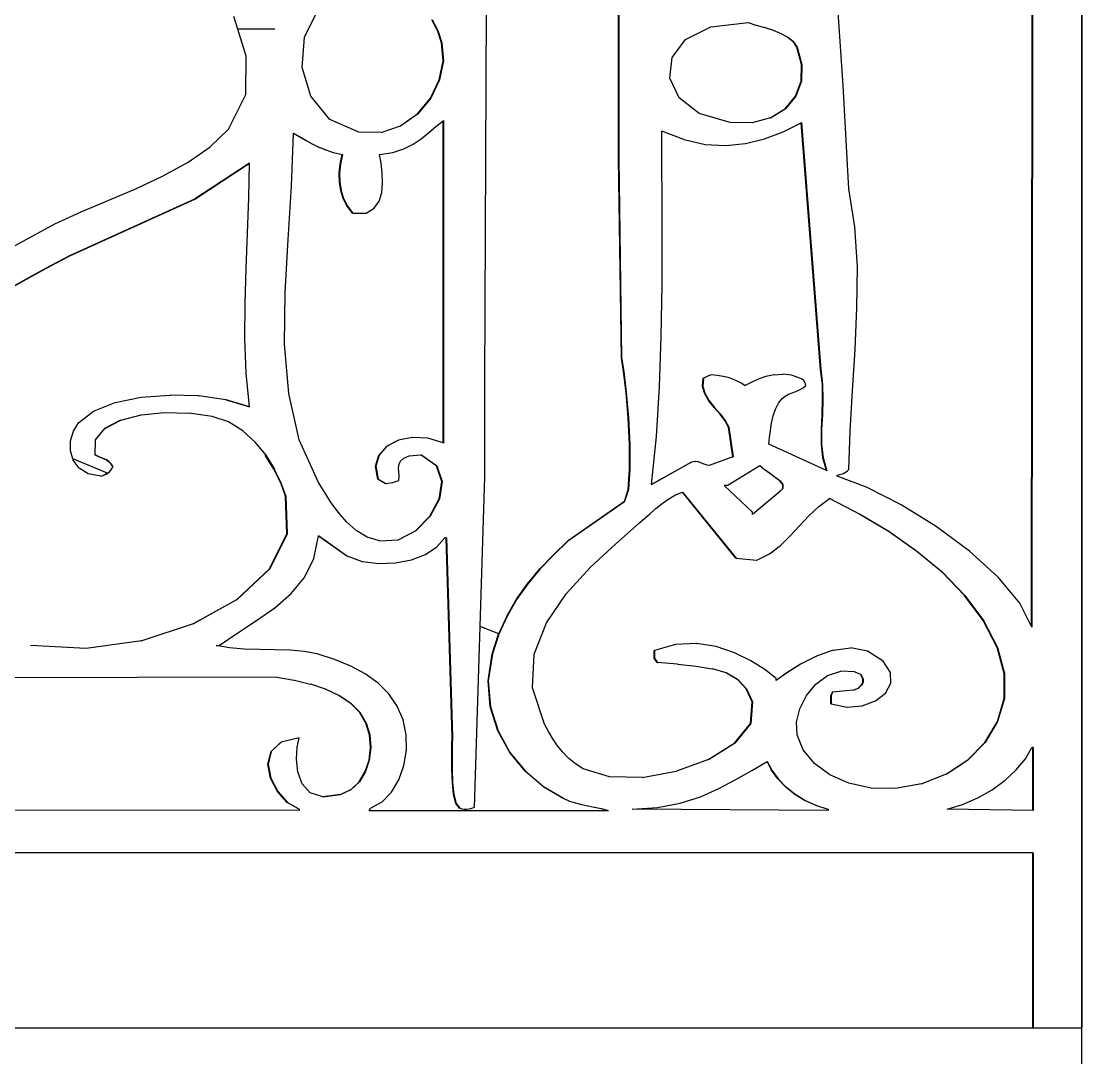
# Model space of a CAD drawing. Header units: inches. Extents: x 3672 to 10975, y -27382 to -746.
# Drawn here: x 4901.2 to 4915.79, y -26999.01 to -26984.75 of the extents above; entities that cross this region are included whole.
import ezdxf

# ---------------------------------------------------------------- set-up
doc = ezdxf.new("R2010")
doc.units = ezdxf.units.IN
doc.header["$LTSCALE"] = 17
doc.header["$MEASUREMENT"] = 0
doc.layers.add('25 BOT BAR', color=12, linetype='Continuous', lineweight=25)
doc.layers.add('ELEVATION', color=7, linetype='Continuous', lineweight=25)

# ---------------------------------------------------------------- blocks, each defined once
blk = doc.blocks.new('A$Ce488fd43')
for p, q in [((58.463, 0), (58.463, 24)), ((57.78, 13.737), (57.791, 23.407)), ((57.795, 23.407), (57.784, 13.737)), ((55.179, 12.962), (55.036, 15.056)), ((50.254, 8.878), (50.275, 14.031)), ((46.853, 13.737), (46.798, 13.911)), ((47.77, 13.624), (47.957, 13.995)), ((49.59, 13.737), (49.522, 13.863)), ((49.526, 13.863), (49.594, 13.737)), ((52.09, 13.737), (52.09, 13.943)), ((52.094, 13.943), (52.094, 13.737)), ((46.97, 13.365), (46.853, 13.737)), ((47.361, 13.737), (46.853, 13.737)), ((49.6, 13.718), (49.59, 13.737)), ((49.594, 13.737), (49.59, 13.737)), ((49.594, 13.737), (49.604, 13.718)), ((49.658, 13.548), (49.6, 13.718)), ((49.6, 13.718), (49.604, 13.718)), ((49.604, 13.718), (49.662, 13.548)), ((52.094, 13.737), (52.09, 13.737)), ((52.09, 11.952), (52.09, 13.737)), ((52.094, 13.737), (52.094, 11.952)), ((53.014, 13.592), (53.362, 13.767)), ((53.362, 13.767), (53.872, 13.826)), ((53.872, 13.826), (53.981, 13.792)), ((53.981, 13.792), (53.985, 13.792)), ((53.985, 13.792), (54.099, 13.757)), ((54.099, 13.757), (54.103, 13.757)), ((54.162, 13.737), (54.103, 13.757)), ((54.166, 13.737), (54.162, 13.737)), ((54.214, 13.72), (54.166, 13.737)), ((54.214, 13.72), (54.218, 13.72)), ((54.321, 13.677), (54.214, 13.72)), ((54.218, 13.72), (54.325, 13.677)), ((57.771, 5.519), (57.78, 13.737)), ((57.784, 13.737), (57.775, 5.511)), ((57.784, 13.737), (57.78, 13.737)), ((47.74, 13.209), (47.77, 13.624)), ((52.827, 13.344), (53.014, 13.592)), ((54.321, 13.677), (54.325, 13.677)), ((54.415, 13.626), (54.321, 13.677)), ((54.325, 13.677), (54.419, 13.626)), ((54.491, 13.565), (54.415, 13.626)), ((54.415, 13.626), (54.419, 13.626)), ((54.419, 13.626), (54.495, 13.565)), ((49.658, 13.548), (49.662, 13.548)), ((49.679, 13.298), (49.658, 13.548)), ((49.662, 13.548), (49.683, 13.298)), ((54.542, 13.489), (54.491, 13.565)), ((54.491, 13.565), (54.495, 13.565)), ((54.495, 13.565), (54.546, 13.489)), ((54.61, 13.25), (54.542, 13.489)), ((54.542, 13.489), (54.546, 13.489)), ((54.546, 13.489), (54.614, 13.25)), ((46.963, 12.836), (46.97, 13.365)), ((49.625, 13.037), (49.679, 13.298)), ((49.683, 13.298), (49.629, 13.037)), ((49.679, 13.298), (49.683, 13.298)), ((52.798, 13.063), (52.827, 13.344)), ((47.859, 12.812), (47.74, 13.209)), ((54.603, 13.021), (54.61, 13.25)), ((54.614, 13.25), (54.607, 13.021)), ((54.61, 13.25), (54.614, 13.25)), ((49.505, 12.788), (49.625, 13.037)), ((49.629, 13.037), (49.508, 12.788)), ((49.625, 13.037), (49.629, 13.037)), ((52.923, 12.792), (52.798, 13.063)), ((54.525, 12.815), (54.603, 13.021)), ((54.607, 13.021), (54.529, 12.815)), ((54.603, 13.021), (54.607, 13.021)), ((55.261, 11.542), (55.179, 12.962)), ((46.727, 12.362), (46.963, 12.836)), ((48.12, 12.494), (47.859, 12.812)), ((49.325, 12.57), (49.505, 12.788)), ((49.508, 12.788), (49.329, 12.57)), ((49.505, 12.788), (49.508, 12.788)), ((53.2, 12.574), (52.923, 12.792)), ((54.382, 12.642), (54.525, 12.815)), ((54.529, 12.815), (54.386, 12.642)), ((54.525, 12.815), (54.529, 12.815)), ((49.094, 12.405), (49.325, 12.57)), ((49.329, 12.57), (49.098, 12.405)), ((49.325, 12.57), (49.329, 12.57)), ((53.626, 12.45), (53.2, 12.574)), ((54.181, 12.516), (54.382, 12.642)), ((54.386, 12.642), (54.185, 12.516)), ((54.382, 12.642), (54.386, 12.642)), ((48.517, 12.318), (48.12, 12.494)), ((48.825, 12.314), (49.094, 12.405)), ((49.094, 12.405), (49.098, 12.405)), ((49.576, 12.397), (49.678, 12.476)), ((49.678, 12.476), (49.682, 12.479)), ((49.678, 8.045), (49.678, 12.476)), ((49.682, 12.479), (49.682, 8.044)), ((53.929, 12.448), (53.626, 12.45)), ((54.181, 12.516), (53.929, 12.448)), ((54.181, 12.516), (54.185, 12.516)), ((54.356, 12.324), (54.603, 12.448)), ((54.603, 12.448), (54.607, 12.45)), ((54.869, 9.054), (54.603, 12.448)), ((54.607, 12.45), (54.873, 9.054)), ((46.476, 12.119), (46.727, 12.362)), ((47.594, 11.577), (47.618, 12.301)), ((47.618, 12.304), (47.707, 12.254)), ((47.618, 12.301), (47.618, 12.304)), ((47.703, 12.254), (47.618, 12.301)), ((48.825, 12.314), (48.517, 12.318)), ((49.374, 12.229), (49.476, 12.312)), ((49.476, 12.312), (49.576, 12.397)), ((52.686, 12.331), (52.686, 12.333)), ((52.988, 12.216), (52.686, 12.331)), ((52.69, 10.931), (52.686, 12.331)), ((54.099, 12.226), (54.356, 12.324)), ((46.171, 11.906), (46.476, 12.119)), ((47.703, 12.254), (47.707, 12.254)), ((47.788, 12.205), (47.703, 12.254)), ((47.707, 12.254), (47.792, 12.205)), ((47.788, 12.205), (47.792, 12.205)), ((47.874, 12.158), (47.788, 12.205)), ((47.792, 12.205), (47.878, 12.158)), ((47.874, 12.158), (47.878, 12.158)), ((47.963, 12.114), (47.874, 12.158)), ((47.878, 12.158), (47.967, 12.114)), ((47.963, 12.114), (47.967, 12.114)), ((48.06, 12.074), (47.963, 12.114)), ((47.967, 12.114), (48.064, 12.074)), ((49.137, 12.088), (49.264, 12.153)), ((49.264, 12.153), (49.374, 12.229)), ((52.988, 12.216), (52.992, 12.216)), ((52.992, 12.216), (53.281, 12.151)), ((53.281, 12.151), (53.285, 12.151)), ((53.285, 12.151), (53.562, 12.135)), ((53.562, 12.135), (53.565, 12.135)), ((53.563, 12.135), (53.562, 12.135)), ((53.565, 12.135), (53.836, 12.161)), ((53.836, 12.161), (54.099, 12.226)), ((48.06, 12.074), (48.064, 12.074)), ((48.064, 12.074), (48.167, 12.039)), ((48.167, 12.039), (48.171, 12.039)), ((48.171, 12.039), (48.288, 12.011)), ((48.263, 11.88), (48.288, 12.011)), ((48.292, 12.011), (48.267, 11.88)), ((48.288, 12.011), (48.292, 12.011)), ((48.803, 12.011), (48.986, 12.039)), ((48.824, 11.891), (48.803, 12.011)), ((48.986, 12.039), (49.137, 12.088)), ((45.828, 11.717), (46.171, 11.906)), ((47.013, 11.894), (46.257, 11.396)), ((46.261, 11.396), (47.013, 11.891)), ((47.005, 11.414), (47.013, 11.891)), ((47.013, 11.891), (47.013, 11.894)), ((48.25, 11.753), (48.263, 11.88)), ((48.267, 11.88), (48.254, 11.753)), ((48.263, 11.88), (48.267, 11.88)), ((48.84, 11.759), (48.824, 11.891)), ((52.09, 11.952), (52.094, 11.952)), ((52.131, 9.215), (52.09, 11.952)), ((52.094, 11.952), (52.134, 9.215)), ((45.459, 11.545), (45.828, 11.717)), ((48.25, 11.753), (48.254, 11.753)), ((48.252, 11.632), (48.25, 11.753)), ((48.254, 11.753), (48.256, 11.632)), ((48.846, 11.622), (48.84, 11.759)), ((45.078, 11.382), (45.459, 11.545)), ((47.547, 10.844), (47.594, 11.577)), ((48.252, 11.632), (48.256, 11.632)), ((48.27, 11.516), (48.252, 11.632)), ((48.256, 11.632), (48.274, 11.516)), ((48.834, 11.49), (48.846, 11.622)), ((55.343, 11.019), (55.261, 11.542)), ((46.257, 11.396), (44.54, 10.62)), ((44.544, 10.62), (46.261, 11.396)), ((44.699, 11.222), (45.078, 11.382)), ((46.261, 11.396), (46.257, 11.396)), ((46.988, 10.93), (47.005, 11.414)), ((48.27, 11.516), (48.274, 11.516)), ((48.305, 11.406), (48.27, 11.516)), ((48.274, 11.516), (48.309, 11.406)), ((48.305, 11.406), (48.309, 11.406)), ((48.359, 11.302), (48.305, 11.406)), ((48.309, 11.406), (48.362, 11.302)), ((48.797, 11.371), (48.834, 11.49)), ((48.359, 11.302), (48.362, 11.302)), ((48.432, 11.206), (48.359, 11.302)), ((48.362, 11.302), (48.435, 11.206)), ((48.619, 11.206), (48.728, 11.273)), ((48.728, 11.273), (48.797, 11.371)), ((44.336, 11.059), (44.699, 11.222)), ((48.432, 11.206), (48.435, 11.206)), ((48.435, 11.206), (48.619, 11.206)), ((42.725, 10.183), (44.336, 11.059)), ((55.376, 10.468), (55.343, 11.019)), ((46.968, 10.445), (46.988, 10.93)), ((47.505, 10.116), (47.547, 10.844)), ((52.689, 10.221), (52.69, 10.931)), ((44.54, 10.62), (44.276, 10.483)), ((44.28, 10.483), (44.544, 10.62)), ((44.54, 10.62), (44.544, 10.62)), ((44.276, 10.483), (44.018, 10.341)), ((44.022, 10.341), (44.28, 10.483)), ((44.276, 10.483), (44.28, 10.483)), ((46.954, 9.961), (46.968, 10.445)), ((55.371, 9.902), (55.376, 10.468)), ((44.018, 10.341), (43.764, 10.196)), ((43.767, 10.196), (44.022, 10.341)), ((44.018, 10.341), (44.022, 10.341)), ((52.679, 9.515), (52.689, 10.221)), ((47.498, 9.405), (47.505, 10.116)), ((46.952, 9.481), (46.954, 9.961)), ((55.344, 9.33), (55.371, 9.902)), ((52.655, 8.817), (52.679, 9.515)), ((46.969, 9.007), (46.952, 9.481)), ((47.554, 8.725), (47.498, 9.405)), ((52.131, 9.215), (52.134, 9.215)), ((52.161, 9.028), (52.131, 9.215)), ((52.134, 9.215), (52.165, 9.028)), ((55.308, 8.761), (55.344, 9.33)), ((54.869, 9.054), (54.873, 9.054)), ((54.896, 8.851), (54.869, 9.054)), ((54.873, 9.054), (54.899, 8.851)), ((47.013, 8.543), (46.969, 9.007)), ((52.161, 9.028), (52.165, 9.028)), ((52.194, 8.739), (52.161, 9.028)), ((52.165, 9.028), (52.198, 8.739)), ((53.247, 8.823), (53.255, 8.937)), ((53.258, 8.937), (53.251, 8.823)), ((53.255, 8.937), (53.357, 8.98)), ((53.255, 8.937), (53.258, 8.937)), ((53.361, 8.98), (53.258, 8.937)), ((53.357, 8.98), (53.361, 8.98)), ((53.449, 8.973), (53.361, 8.98)), ((53.529, 8.961), (53.449, 8.973)), ((53.6, 8.944), (53.529, 8.961)), ((53.665, 8.922), (53.6, 8.944)), ((53.724, 8.897), (53.665, 8.922)), ((53.911, 8.878), (54.008, 8.921)), ((54.012, 8.921), (53.915, 8.878)), ((54.008, 8.921), (54.012, 8.921)), ((54.115, 8.958), (54.012, 8.921)), ((54.115, 8.958), (54.119, 8.958)), ((54.23, 8.983), (54.119, 8.958)), ((54.23, 8.983), (54.233, 8.983)), ((54.233, 8.983), (54.348, 8.992)), ((54.348, 8.992), (54.352, 8.992)), ((54.348, 8.992), (54.349, 8.992)), ((54.352, 8.992), (54.349, 8.992)), ((54.471, 8.978), (54.352, 8.992)), ((54.587, 8.937), (54.471, 8.978)), ((54.609, 8.925), (54.587, 8.937)), ((54.626, 8.914), (54.609, 8.925)), ((54.639, 8.903), (54.626, 8.914)), ((54.648, 8.891), (54.639, 8.903)), ((50.254, 7.575), (50.254, 8.878)), ((52.612, 8.134), (52.655, 8.817)), ((53.247, 8.823), (53.251, 8.823)), ((53.278, 8.72), (53.247, 8.823)), ((53.251, 8.823), (53.282, 8.72)), ((53.779, 8.867), (53.724, 8.897)), ((53.829, 8.835), (53.779, 8.867)), ((53.829, 8.835), (53.911, 8.878)), ((53.831, 8.834), (53.829, 8.835)), ((53.915, 8.878), (53.831, 8.834)), ((53.911, 8.878), (53.915, 8.878)), ((54.479, 8.734), (54.531, 8.754)), ((54.531, 8.754), (54.582, 8.775)), ((54.582, 8.775), (54.629, 8.801)), ((54.629, 8.801), (54.669, 8.834)), ((54.655, 8.877), (54.648, 8.891)), ((54.662, 8.858), (54.655, 8.877)), ((54.669, 8.834), (54.662, 8.858)), ((54.896, 8.851), (54.899, 8.851)), ((54.899, 8.644), (54.896, 8.851)), ((54.899, 8.851), (54.903, 8.644)), ((55.276, 8.207), (55.308, 8.761)), ((45.167, 8.601), (45.526, 8.674)), ((45.526, 8.674), (45.918, 8.704)), ((45.918, 8.704), (45.922, 8.704)), ((46.315, 8.692), (45.922, 8.704)), ((46.315, 8.692), (46.319, 8.692)), ((46.689, 8.637), (46.319, 8.692)), ((46.689, 8.637), (46.693, 8.637)), ((47.013, 8.543), (46.693, 8.637)), ((46.693, 8.637), (47.013, 8.541)), ((47.7, 8.086), (47.554, 8.725)), ((52.194, 8.739), (52.198, 8.739)), ((52.222, 8.391), (52.194, 8.739)), ((52.198, 8.739), (52.226, 8.391)), ((53.278, 8.72), (53.282, 8.72)), ((53.335, 8.624), (53.278, 8.72)), ((53.282, 8.72), (53.339, 8.624)), ((53.335, 8.624), (53.339, 8.624)), ((53.407, 8.533), (53.335, 8.624)), ((53.339, 8.624), (53.411, 8.533)), ((54.29, 8.591), (54.342, 8.658)), ((54.342, 8.658), (54.381, 8.69)), ((54.381, 8.69), (54.428, 8.714)), ((54.428, 8.714), (54.479, 8.734)), ((54.891, 8.435), (54.899, 8.644)), ((54.903, 8.644), (54.895, 8.435)), ((54.899, 8.644), (54.903, 8.644)), ((44.663, 8.322), (44.87, 8.483)), ((44.87, 8.483), (45.167, 8.601)), ((45.528, 8.431), (45.847, 8.463)), ((45.847, 8.463), (46.182, 8.455)), ((47.013, 8.541), (47.013, 8.543)), ((53.407, 8.533), (53.411, 8.533)), ((53.483, 8.444), (53.407, 8.533)), ((53.411, 8.533), (53.487, 8.444)), ((54.22, 8.417), (54.251, 8.509)), ((54.251, 8.509), (54.29, 8.591)), ((44.592, 8.206), (44.663, 8.322)), ((45.239, 8.359), (45.02, 8.244)), ((45.024, 8.244), (45.243, 8.359)), ((45.239, 8.359), (45.243, 8.359)), ((45.243, 8.359), (45.524, 8.431)), ((45.524, 8.431), (45.528, 8.431)), ((46.502, 8.41), (46.182, 8.455)), ((46.725, 8.334), (46.502, 8.41)), ((46.923, 8.212), (46.725, 8.334)), ((52.222, 8.391), (52.226, 8.391)), ((52.241, 8.026), (52.222, 8.391)), ((52.226, 8.391), (52.245, 8.026)), ((53.483, 8.444), (53.487, 8.444)), ((53.552, 8.355), (53.483, 8.444)), ((53.487, 8.444), (53.556, 8.355)), ((53.552, 8.355), (53.556, 8.355)), ((53.602, 8.263), (53.552, 8.355)), ((53.556, 8.355), (53.606, 8.263)), ((54.18, 8.218), (54.197, 8.318)), ((54.197, 8.318), (54.22, 8.417)), ((54.881, 8.228), (54.891, 8.435)), ((54.895, 8.435), (54.885, 8.228)), ((54.891, 8.435), (54.895, 8.435)), ((44.554, 8.073), (44.592, 8.206)), ((45.02, 8.244), (44.894, 8.086)), ((44.898, 8.086), (45.024, 8.244)), ((45.02, 8.244), (45.024, 8.244)), ((47.095, 8.057), (46.923, 8.212)), ((53.602, 8.263), (53.606, 8.263)), ((53.663, 7.853), (53.602, 8.263)), ((53.606, 8.263), (53.667, 7.853)), ((54.168, 8.12), (54.18, 8.218)), ((54.881, 8.228), (54.885, 8.228)), ((54.881, 8.028), (54.881, 8.228)), ((54.885, 8.228), (54.885, 8.028)), ((55.261, 7.678), (55.276, 8.207)), ((44.552, 7.937), (44.554, 8.073)), ((44.894, 8.086), (44.887, 7.883)), ((44.891, 7.883), (44.898, 8.086)), ((44.894, 8.086), (44.898, 8.086)), ((47.242, 7.878), (47.095, 8.057)), ((47.965, 7.502), (47.7, 8.086)), ((48.902, 7.999), (49.06, 8.082)), ((49.064, 8.082), (48.906, 7.999)), ((49.06, 8.082), (49.064, 8.082)), ((49.251, 8.121), (49.064, 8.082)), ((49.251, 8.121), (49.255, 8.121)), ((49.466, 8.11), (49.255, 8.121)), ((49.678, 8.045), (49.466, 8.11)), ((49.682, 8.044), (49.678, 8.045)), ((52.241, 8.026), (52.245, 8.026)), ((52.243, 7.684), (52.241, 8.026)), ((52.245, 8.026), (52.247, 7.684)), ((52.543, 7.475), (52.612, 8.134)), ((54.158, 8.029), (54.168, 8.12)), ((54.95, 7.665), (54.158, 8.029)), ((54.881, 8.028), (54.885, 8.028)), ((54.9, 7.839), (54.881, 8.028)), ((54.885, 8.028), (54.904, 7.839)), ((44.585, 7.825), (44.552, 7.937)), ((44.887, 7.883), (44.891, 7.883)), ((44.887, 7.883), (44.936, 7.859)), ((44.939, 7.859), (44.891, 7.883)), ((47.23, 7.878), (47.234, 7.878)), ((47.35, 7.687), (47.23, 7.878)), ((47.234, 7.878), (47.354, 7.687)), ((47.362, 7.687), (47.242, 7.878)), ((48.747, 7.725), (48.793, 7.878)), ((48.797, 7.878), (48.751, 7.725)), ((48.793, 7.878), (48.902, 7.999)), ((48.793, 7.878), (48.797, 7.878)), ((48.906, 7.999), (48.797, 7.878)), ((48.902, 7.999), (48.906, 7.999)), ((49.212, 7.868), (49.372, 7.882)), ((49.372, 7.882), (49.376, 7.883)), ((49.586, 7.731), (49.372, 7.882)), ((49.376, 7.883), (49.59, 7.731)), ((44.59, 7.808), (44.585, 7.825)), ((45.061, 7.63), (44.585, 7.825)), ((44.67, 7.699), (44.59, 7.808)), ((44.936, 7.859), (44.939, 7.859)), ((44.936, 7.859), (44.977, 7.841)), ((44.981, 7.841), (44.939, 7.859)), ((44.977, 7.841), (44.981, 7.841)), ((44.977, 7.841), (45.014, 7.827)), ((45.017, 7.827), (44.981, 7.841)), ((45.014, 7.827), (45.017, 7.827)), ((45.014, 7.827), (45.046, 7.811)), ((45.05, 7.811), (45.017, 7.827)), ((45.046, 7.811), (45.05, 7.811)), ((45.046, 7.811), (45.076, 7.791)), ((45.08, 7.791), (45.05, 7.811)), ((45.076, 7.791), (45.08, 7.791)), ((45.076, 7.791), (45.104, 7.762)), ((45.108, 7.762), (45.08, 7.791)), ((45.104, 7.762), (45.108, 7.762)), ((45.104, 7.762), (45.133, 7.722)), ((45.137, 7.722), (45.108, 7.762)), ((49.066, 7.705), (49.072, 7.754)), ((49.072, 7.754), (49.093, 7.797)), ((49.093, 7.797), (49.138, 7.835)), ((49.138, 7.835), (49.212, 7.868)), ((53.095, 7.78), (52.543, 7.473)), ((52.543, 7.475), (53.091, 7.78)), ((53.091, 7.78), (53.095, 7.78)), ((53.141, 7.788), (53.095, 7.78)), ((53.141, 7.788), (53.145, 7.788)), ((53.187, 7.784), (53.145, 7.788)), ((53.224, 7.774), (53.187, 7.784)), ((53.255, 7.76), (53.224, 7.774)), ((53.284, 7.747), (53.255, 7.76)), ((53.312, 7.738), (53.284, 7.747)), ((53.34, 7.736), (53.312, 7.738)), ((53.663, 7.853), (53.34, 7.736)), ((53.585, 7.458), (54.033, 7.735)), ((53.663, 7.853), (53.667, 7.853)), ((54.033, 7.735), (54.035, 7.736)), ((54.091, 7.683), (54.033, 7.735)), ((54.035, 7.736), (54.095, 7.683)), ((54.9, 7.839), (54.904, 7.839)), ((54.95, 7.665), (54.9, 7.839)), ((54.904, 7.839), (54.955, 7.663)), ((44.796, 7.622), (44.67, 7.699)), ((44.969, 7.59), (44.796, 7.622)), ((44.969, 7.59), (44.973, 7.59)), ((44.971, 7.59), (44.973, 7.59)), ((44.973, 7.59), (45.009, 7.604)), ((45.04, 7.618), (45.009, 7.604)), ((45.009, 7.604), (45.013, 7.604)), ((45.013, 7.604), (45.044, 7.618)), ((45.061, 7.63), (45.04, 7.618)), ((45.04, 7.618), (45.044, 7.618)), ((45.044, 7.618), (45.068, 7.632)), ((45.064, 7.632), (45.061, 7.63)), ((45.083, 7.648), (45.064, 7.632)), ((45.064, 7.632), (45.068, 7.632)), ((45.068, 7.632), (45.087, 7.648)), ((45.099, 7.667), (45.083, 7.648)), ((45.083, 7.648), (45.087, 7.648)), ((45.087, 7.648), (45.103, 7.667)), ((45.115, 7.691), (45.099, 7.667)), ((45.099, 7.667), (45.103, 7.667)), ((45.103, 7.667), (45.119, 7.691)), ((45.133, 7.722), (45.115, 7.691)), ((45.115, 7.691), (45.119, 7.691)), ((45.119, 7.691), (45.137, 7.722)), ((45.133, 7.722), (45.137, 7.722)), ((47.35, 7.687), (47.354, 7.687)), ((47.444, 7.495), (47.35, 7.687)), ((47.354, 7.687), (47.448, 7.495)), ((48.747, 7.725), (48.751, 7.725)), ((48.779, 7.546), (48.747, 7.725)), ((48.751, 7.725), (48.783, 7.546)), ((49.068, 7.652), (49.066, 7.705)), ((49.072, 7.594), (49.068, 7.652)), ((49.069, 7.531), (49.072, 7.594)), ((49.586, 7.731), (49.59, 7.731)), ((49.662, 7.517), (49.586, 7.731)), ((49.59, 7.731), (49.666, 7.517)), ((52.222, 7.407), (52.243, 7.684)), ((52.247, 7.684), (52.226, 7.407)), ((52.243, 7.684), (52.247, 7.684)), ((54.091, 7.683), (54.095, 7.683)), ((54.166, 7.63), (54.091, 7.683)), ((54.095, 7.683), (54.17, 7.63)), ((54.166, 7.63), (54.17, 7.63)), ((54.243, 7.577), (54.166, 7.63)), ((54.17, 7.63), (54.247, 7.577)), ((54.955, 7.663), (54.95, 7.665)), ((55.098, 7.604), (55.136, 7.612)), ((55.098, 7.59), (55.098, 7.604)), ((55.513, 7.432), (55.098, 7.59)), ((55.136, 7.612), (55.165, 7.619)), ((55.165, 7.619), (55.187, 7.627)), ((55.187, 7.627), (55.205, 7.637)), ((55.205, 7.637), (55.221, 7.648)), ((55.221, 7.648), (55.239, 7.661)), ((55.239, 7.661), (55.261, 7.678)), ((47.444, 7.495), (47.448, 7.495)), ((47.512, 7.312), (47.444, 7.495)), ((47.448, 7.495), (47.516, 7.312)), ((48.042, 7.376), (47.965, 7.502)), ((48.779, 7.546), (48.783, 7.546)), ((48.881, 7.487), (48.779, 7.546)), ((48.783, 7.546), (48.885, 7.487)), ((48.881, 7.487), (48.885, 7.487)), ((48.885, 7.487), (48.987, 7.502)), ((48.987, 7.502), (49.069, 7.531)), ((49.624, 7.275), (49.662, 7.517)), ((49.666, 7.517), (49.628, 7.275)), ((49.662, 7.517), (49.666, 7.517)), ((50.111, 3.037), (50.254, 7.575)), ((52.543, 7.473), (52.543, 7.475)), ((53.933, 7.092), (53.545, 7.458)), ((53.585, 7.458), (53.545, 7.458)), ((54.243, 7.577), (54.247, 7.577)), ((54.309, 7.524), (54.243, 7.577)), ((54.247, 7.577), (54.313, 7.524)), ((54.309, 7.524), (54.313, 7.524)), ((54.349, 7.472), (54.309, 7.524)), ((54.313, 7.524), (54.353, 7.472)), ((54.349, 7.472), (54.353, 7.472)), ((54.349, 7.42), (54.349, 7.472)), ((54.353, 7.472), (54.353, 7.42)), ((47.512, 7.312), (47.516, 7.312)), ((47.53, 6.795), (47.512, 7.312)), ((47.516, 7.312), (47.533, 6.795)), ((48.13, 7.237), (48.042, 7.376)), ((52.171, 7.238), (52.222, 7.407)), ((52.226, 7.407), (52.175, 7.238)), ((52.222, 7.407), (52.226, 7.407)), ((52.781, 7.276), (52.875, 7.33)), ((52.875, 7.33), (52.969, 7.369)), ((52.969, 7.369), (52.972, 7.37)), ((53.704, 6.463), (52.969, 7.369)), ((52.972, 7.37), (53.708, 6.463)), ((54.301, 7.37), (53.933, 7.063)), ((53.933, 7.066), (54.297, 7.37)), ((54.297, 7.37), (54.349, 7.42)), ((54.297, 7.37), (54.301, 7.37)), ((54.353, 7.42), (54.301, 7.37)), ((54.349, 7.42), (54.353, 7.42)), ((55.98, 7.194), (55.513, 7.432)), ((48.233, 7.095), (48.13, 7.237)), ((49.495, 7.037), (49.624, 7.275)), ((49.628, 7.275), (49.499, 7.037)), ((49.624, 7.275), (49.628, 7.275)), ((51.395, 6.697), (52.171, 7.238)), ((52.175, 7.238), (51.399, 6.697)), ((52.171, 7.238), (52.175, 7.238)), ((52.606, 7.146), (52.691, 7.214)), ((52.691, 7.214), (52.781, 7.276)), ((54.709, 7.045), (54.845, 7.173)), ((54.845, 7.173), (54.994, 7.281)), ((54.994, 7.281), (54.996, 7.282)), ((55.406, 7.067), (54.994, 7.281)), ((54.996, 7.282), (55.41, 7.067)), ((56.461, 6.895), (55.98, 7.194)), ((48.35, 6.96), (48.233, 7.095)), ((49.298, 6.839), (49.495, 7.037)), ((49.499, 7.037), (49.302, 6.839)), ((49.495, 7.037), (49.499, 7.037)), ((52.38, 6.946), (52.525, 7.077)), ((52.525, 7.077), (52.606, 7.146)), ((53.933, 7.066), (53.933, 7.092)), ((53.933, 7.063), (53.933, 7.066)), ((54.582, 6.906), (54.709, 7.045)), ((55.809, 6.826), (55.406, 7.067)), ((55.406, 7.067), (55.41, 7.067)), ((55.41, 7.067), (55.813, 6.826)), ((48.483, 6.842), (48.35, 6.96)), ((52.052, 6.658), (52.38, 6.946)), ((54.454, 6.767), (54.582, 6.906)), ((56.919, 6.557), (56.461, 6.895)), ((47.289, 6.315), (47.53, 6.795)), ((47.533, 6.795), (47.293, 6.315)), ((47.53, 6.795), (47.533, 6.795)), ((47.902, 6.457), (47.965, 6.768)), ((47.965, 6.77), (48.354, 6.492)), ((47.965, 6.768), (47.965, 6.77)), ((48.35, 6.492), (47.965, 6.768)), ((48.634, 6.751), (48.483, 6.842)), ((48.803, 6.697), (48.634, 6.751)), ((48.803, 6.697), (49.059, 6.714)), ((49.059, 6.714), (49.298, 6.839)), ((49.059, 6.714), (49.063, 6.714)), ((49.302, 6.839), (49.063, 6.714)), ((49.298, 6.839), (49.302, 6.839)), ((49.593, 6.615), (49.703, 6.741)), ((49.719, 6.741), (49.703, 6.741)), ((49.719, 6.741), (49.723, 6.741)), ((49.801, 4.003), (49.719, 6.741)), ((49.723, 6.741), (49.805, 4.003)), ((54.319, 6.636), (54.454, 6.767)), ((55.809, 6.826), (55.813, 6.826)), ((56.191, 6.559), (55.809, 6.826)), ((55.813, 6.826), (56.195, 6.559)), ((49.436, 6.513), (49.593, 6.615)), ((51.195, 6.508), (51.395, 6.697)), ((51.399, 6.697), (51.199, 6.508)), ((51.395, 6.697), (51.399, 6.697)), ((51.701, 6.333), (52.052, 6.658)), ((54.168, 6.522), (54.319, 6.636)), ((47.771, 6.195), (47.902, 6.457)), ((48.35, 6.492), (48.354, 6.492)), ((48.354, 6.492), (48.565, 6.417)), ((49.025, 6.395), (49.242, 6.438)), ((49.242, 6.438), (49.436, 6.513)), ((51.01, 6.314), (51.195, 6.508)), ((51.199, 6.508), (51.013, 6.314)), ((51.195, 6.508), (51.199, 6.508)), ((53.704, 6.463), (53.708, 6.463)), ((53.708, 6.463), (53.99, 6.433)), ((53.99, 6.433), (53.994, 6.433)), ((53.994, 6.433), (54.168, 6.522)), ((56.542, 6.267), (56.191, 6.559)), ((56.191, 6.559), (56.195, 6.559)), ((56.195, 6.559), (56.546, 6.267)), ((57.315, 6.199), (56.919, 6.557)), ((46.842, 5.894), (47.289, 6.315)), ((47.293, 6.315), (46.846, 5.894)), ((47.289, 6.315), (47.293, 6.315)), ((48.565, 6.417), (48.569, 6.417)), ((48.569, 6.417), (48.792, 6.386)), ((48.792, 6.386), (48.796, 6.386)), ((48.796, 6.386), (49.025, 6.395)), ((50.839, 6.11), (51.01, 6.314)), ((51.013, 6.314), (50.843, 6.11)), ((51.01, 6.314), (51.013, 6.314)), ((51.37, 5.971), (51.701, 6.333)), ((47.586, 5.973), (47.771, 6.195)), ((56.542, 6.267), (56.546, 6.267)), ((56.851, 5.949), (56.542, 6.267)), ((56.546, 6.267), (56.855, 5.949)), ((57.613, 5.844), (57.315, 6.199)), ((50.686, 5.895), (50.839, 6.11)), ((50.843, 6.11), (50.69, 5.895)), ((50.839, 6.11), (50.843, 6.11)), ((46.238, 5.556), (46.842, 5.894)), ((46.846, 5.894), (46.242, 5.556)), ((46.842, 5.894), (46.846, 5.894)), ((47.362, 5.78), (47.586, 5.973)), ((50.553, 5.664), (50.686, 5.895)), ((50.69, 5.895), (50.557, 5.664)), ((50.686, 5.895), (50.69, 5.895)), ((51.099, 5.573), (51.37, 5.971)), ((56.851, 5.949), (56.855, 5.949)), ((57.107, 5.604), (56.851, 5.949)), ((56.855, 5.949), (57.111, 5.604)), ((57.771, 5.519), (57.613, 5.844)), ((47.113, 5.604), (47.362, 5.78)), ((46.238, 5.556), (45.533, 5.322)), ((46.238, 5.556), (46.242, 5.556)), ((46.853, 5.436), (47.113, 5.604)), ((50.553, 5.664), (50.441, 5.415)), ((50.557, 5.664), (50.445, 5.415)), ((50.553, 5.664), (50.557, 5.664)), ((50.931, 5.141), (51.099, 5.573)), ((57.107, 5.604), (57.111, 5.604)), ((57.301, 5.233), (57.107, 5.604)), ((57.111, 5.604), (57.305, 5.233)), ((46.596, 5.262), (46.853, 5.436)), ((50.443, 5.42), (50.19, 5.523)), ((50.353, 5.145), (50.441, 5.415)), ((50.445, 5.415), (50.356, 5.145)), ((50.441, 5.415), (50.445, 5.415)), ((57.775, 5.511), (57.771, 5.519)), ((44.769, 5.217), (44.001, 5.262)), ((45.529, 5.322), (44.769, 5.217)), ((45.529, 5.322), (45.533, 5.322)), ((46.739, 5.227), (46.555, 5.262)), ((46.555, 5.262), (46.596, 5.262)), ((52.873, 5.273), (52.584, 5.189)), ((52.873, 5.273), (52.877, 5.273)), ((53.159, 5.287), (52.877, 5.273)), ((53.159, 5.287), (53.163, 5.287)), ((53.434, 5.245), (53.163, 5.287)), ((46.94, 5.21), (46.739, 5.227)), ((47.152, 5.204), (46.94, 5.21)), ((47.365, 5.202), (47.152, 5.204)), ((47.574, 5.196), (47.365, 5.202)), ((47.769, 5.179), (47.574, 5.196)), ((47.945, 5.145), (47.769, 5.179)), ((48.185, 5.068), (47.945, 5.145)), ((50.297, 4.772), (50.353, 5.145)), ((50.356, 5.145), (50.3, 4.772)), ((50.353, 5.145), (50.356, 5.145)), ((50.908, 4.676), (50.931, 5.141)), ((52.58, 5.189), (52.584, 5.189)), ((52.58, 5.087), (52.58, 5.189)), ((52.584, 5.189), (52.584, 5.087)), ((53.685, 5.161), (53.434, 5.245)), ((53.911, 5.051), (53.685, 5.161)), ((54.591, 5.002), (54.808, 5.113)), ((54.812, 5.113), (54.595, 5.002)), ((54.808, 5.113), (54.812, 5.113)), ((55.042, 5.196), (54.812, 5.113)), ((55.042, 5.196), (55.046, 5.196)), ((55.046, 5.196), (55.281, 5.226)), ((55.281, 5.226), (55.285, 5.226)), ((55.281, 5.226), (55.283, 5.226)), ((55.518, 5.182), (55.285, 5.226)), ((55.731, 5.043), (55.518, 5.182)), ((57.397, 4.875), (57.301, 5.233)), ((57.301, 5.233), (57.305, 5.233)), ((57.305, 5.233), (57.401, 4.875)), ((48.407, 4.976), (48.185, 5.068)), ((48.607, 4.868), (48.407, 4.976)), ((52.58, 5.087), (52.584, 5.087)), ((52.621, 5.028), (52.58, 5.087)), ((52.584, 5.087), (52.625, 5.028)), ((52.621, 5.028), (52.625, 5.028)), ((52.903, 5.003), (52.625, 5.028)), ((52.903, 5.003), (52.907, 5.003)), ((52.907, 5.003), (53.157, 4.976)), ((53.157, 4.976), (53.16, 4.976)), ((53.16, 4.976), (53.38, 4.939)), ((54.104, 4.928), (53.911, 5.051)), ((54.403, 4.883), (54.591, 5.002)), ((54.595, 5.002), (54.407, 4.883)), ((54.591, 5.002), (54.595, 5.002)), ((55.832, 4.889), (55.731, 5.043)), ((47.393, 4.823), (38.606, 4.808)), ((47.393, 4.823), (47.628, 4.784)), ((48.783, 4.741), (48.607, 4.868)), ((53.38, 4.939), (53.384, 4.939)), ((53.571, 4.882), (53.384, 4.939)), ((53.571, 4.882), (53.575, 4.882)), ((53.727, 4.793), (53.571, 4.882)), ((53.575, 4.882), (53.731, 4.793)), ((54.26, 4.808), (54.104, 4.928)), ((54.407, 4.883), (54.26, 4.779)), ((54.26, 4.782), (54.403, 4.883)), ((54.403, 4.883), (54.407, 4.883)), ((54.807, 4.729), (54.967, 4.848)), ((54.967, 4.848), (55.148, 4.909)), ((55.339, 4.896), (55.148, 4.909)), ((55.339, 4.896), (55.343, 4.896)), ((55.343, 4.896), (55.421, 4.867)), ((55.421, 4.867), (55.425, 4.867)), ((55.43, 4.846), (55.421, 4.867)), ((55.425, 4.867), (55.434, 4.846)), ((55.43, 4.846), (55.434, 4.846)), ((55.439, 4.827), (55.43, 4.846)), ((55.434, 4.846), (55.443, 4.827)), ((55.439, 4.827), (55.443, 4.827)), ((55.447, 4.81), (55.439, 4.827)), ((55.443, 4.827), (55.451, 4.81)), ((55.837, 4.74), (55.832, 4.889)), ((57.394, 4.532), (57.397, 4.875)), ((57.397, 4.875), (57.401, 4.875)), ((57.401, 4.875), (57.398, 4.532)), ((47.628, 4.784), (47.632, 4.784)), ((47.632, 4.784), (47.853, 4.73)), ((47.853, 4.73), (47.857, 4.73)), ((48.061, 4.66), (47.857, 4.73)), ((48.932, 4.594), (48.783, 4.741)), ((50.297, 4.772), (50.3, 4.772)), ((50.326, 4.417), (50.297, 4.772)), ((50.3, 4.772), (50.33, 4.417)), ((51.072, 4.179), (50.908, 4.676)), ((53.727, 4.793), (53.731, 4.793)), ((53.847, 4.665), (53.727, 4.793)), ((53.731, 4.793), (53.851, 4.665)), ((54.26, 4.782), (54.26, 4.808)), ((54.26, 4.779), (54.26, 4.782)), ((54.677, 4.571), (54.807, 4.729)), ((55.369, 4.666), (55.387, 4.675)), ((55.391, 4.675), (55.373, 4.666)), ((55.387, 4.675), (55.402, 4.686)), ((55.387, 4.675), (55.391, 4.675)), ((55.406, 4.686), (55.391, 4.675)), ((55.402, 4.686), (55.415, 4.699)), ((55.402, 4.686), (55.406, 4.686)), ((55.419, 4.699), (55.406, 4.686)), ((55.415, 4.699), (55.428, 4.715)), ((55.415, 4.699), (55.419, 4.699)), ((55.432, 4.715), (55.419, 4.699)), ((55.428, 4.715), (55.441, 4.735)), ((55.428, 4.715), (55.432, 4.715)), ((55.445, 4.735), (55.432, 4.715)), ((55.441, 4.735), (55.45, 4.756)), ((55.441, 4.735), (55.445, 4.735)), ((55.454, 4.756), (55.445, 4.735)), ((55.447, 4.81), (55.451, 4.81)), ((55.452, 4.793), (55.447, 4.81)), ((55.45, 4.756), (55.453, 4.775)), ((55.45, 4.756), (55.454, 4.756)), ((55.451, 4.81), (55.455, 4.793)), ((55.452, 4.793), (55.455, 4.793)), ((55.453, 4.775), (55.452, 4.793)), ((55.453, 4.775), (55.457, 4.775)), ((55.457, 4.775), (55.454, 4.756)), ((55.455, 4.793), (55.457, 4.775)), ((55.762, 4.605), (55.837, 4.74)), ((48.245, 4.573), (48.061, 4.66)), ((48.061, 4.66), (48.065, 4.66)), ((48.065, 4.66), (48.249, 4.573)), ((48.245, 4.573), (48.249, 4.573)), ((48.403, 4.467), (48.245, 4.573)), ((48.249, 4.573), (48.407, 4.467)), ((49.048, 4.427), (48.932, 4.594)), ((53.847, 4.665), (53.851, 4.665)), ((53.929, 4.486), (53.847, 4.665)), ((53.851, 4.665), (53.933, 4.486)), ((54.585, 4.391), (54.677, 4.571)), ((55.012, 4.574), (55.032, 4.618)), ((55.012, 4.574), (55.016, 4.574)), ((55.012, 4.457), (55.012, 4.574)), ((55.036, 4.618), (55.016, 4.574)), ((55.016, 4.574), (55.016, 4.457)), ((55.032, 4.618), (55.036, 4.618)), ((55.319, 4.647), (55.036, 4.618)), ((55.319, 4.647), (55.323, 4.647)), ((55.347, 4.657), (55.323, 4.647)), ((55.347, 4.657), (55.369, 4.666)), ((55.347, 4.657), (55.351, 4.657)), ((55.373, 4.666), (55.351, 4.657)), ((55.369, 4.666), (55.373, 4.666)), ((55.626, 4.498), (55.762, 4.605)), ((57.302, 4.213), (57.394, 4.532)), ((57.398, 4.532), (57.306, 4.213)), ((57.394, 4.532), (57.398, 4.532)), ((48.403, 4.467), (48.407, 4.467)), ((48.528, 4.341), (48.403, 4.467)), ((48.407, 4.467), (48.532, 4.341)), ((49.13, 4.237), (49.048, 4.427)), ((50.326, 4.417), (50.33, 4.417)), ((50.43, 4.088), (50.326, 4.417)), ((50.33, 4.417), (50.434, 4.088)), ((53.906, 4.185), (53.929, 4.486)), ((53.933, 4.486), (53.91, 4.185)), ((53.929, 4.486), (53.933, 4.486)), ((54.538, 4.206), (54.585, 4.391)), ((55.012, 4.457), (55.016, 4.457)), ((55.016, 4.457), (55.231, 4.412)), ((55.231, 4.412), (55.235, 4.412)), ((55.235, 4.412), (55.444, 4.43)), ((55.444, 4.43), (55.626, 4.498)), ((48.528, 4.341), (48.532, 4.341)), ((48.615, 4.194), (48.528, 4.341)), ((48.532, 4.341), (48.619, 4.194)), ((49.172, 4.033), (49.13, 4.237)), ((48.615, 4.194), (48.619, 4.194)), ((48.664, 4.03), (48.615, 4.194)), ((48.619, 4.194), (48.668, 4.03)), ((50.43, 4.088), (50.434, 4.088)), ((50.595, 3.79), (50.43, 4.088)), ((50.434, 4.088), (50.598, 3.79)), ((51.127, 4.078), (51.072, 4.179)), ((53.687, 3.915), (53.906, 4.185)), ((53.91, 4.185), (53.691, 3.915)), ((53.906, 4.185), (53.91, 4.185)), ((54.546, 4.033), (54.538, 4.206)), ((57.131, 3.927), (57.302, 4.213)), ((57.306, 4.213), (57.135, 3.927)), ((57.302, 4.213), (57.306, 4.213)), ((47.696, 3.989), (47.451, 3.932)), ((47.672, 3.863), (47.7, 3.989)), ((47.696, 3.989), (47.696, 3.988)), ((47.696, 3.989), (47.7, 3.989)), ((48.664, 4.03), (48.668, 4.03)), ((48.679, 3.857), (48.664, 4.03)), ((48.668, 4.03), (48.683, 3.857)), ((49.174, 3.819), (49.172, 4.033)), ((49.8, 3.889), (49.801, 4.003)), ((49.801, 4.003), (49.805, 4.003)), ((49.805, 4.003), (49.804, 3.889)), ((51.187, 3.978), (51.127, 4.078)), ((51.253, 3.882), (51.187, 3.978)), ((54.632, 3.824), (54.546, 4.033)), ((47.269, 3.63), (47.311, 3.804)), ((47.315, 3.804), (47.273, 3.63)), ((47.311, 3.804), (47.447, 3.932)), ((47.311, 3.804), (47.315, 3.804)), ((47.451, 3.932), (47.315, 3.804)), ((47.447, 3.932), (47.451, 3.932)), ((47.661, 3.699), (47.672, 3.863)), ((48.659, 3.685), (48.679, 3.857)), ((48.683, 3.857), (48.663, 3.685)), ((48.679, 3.857), (48.683, 3.857)), ((49.138, 3.609), (49.174, 3.819)), ((49.798, 3.733), (49.8, 3.889)), ((49.8, 3.889), (49.804, 3.889)), ((49.804, 3.889), (49.801, 3.733)), ((51.326, 3.791), (51.253, 3.882)), ((53.328, 3.692), (53.687, 3.915)), ((53.691, 3.915), (53.332, 3.692)), ((53.687, 3.915), (53.691, 3.915)), ((54.786, 3.637), (54.632, 3.824)), ((56.893, 3.684), (57.131, 3.927)), ((57.135, 3.927), (56.897, 3.684)), ((57.131, 3.927), (57.135, 3.927)), ((57.687, 3.702), (57.775, 3.857)), ((57.791, 3.857), (57.775, 3.857)), ((57.795, 3.857), (57.791, 3.857)), ((57.791, 2.993), (57.791, 3.857)), ((57.795, 3.857), (57.795, 2.993)), ((47.68, 3.522), (47.661, 3.699)), ((48.607, 3.525), (48.659, 3.685)), ((48.663, 3.685), (48.611, 3.525)), ((48.659, 3.685), (48.663, 3.685)), ((49.798, 3.554), (49.798, 3.733)), ((49.798, 3.733), (49.801, 3.733)), ((49.801, 3.733), (49.802, 3.554)), ((50.595, 3.79), (50.598, 3.79)), ((50.808, 3.531), (50.595, 3.79)), ((50.598, 3.79), (50.812, 3.531)), ((51.408, 3.707), (51.326, 3.791)), ((51.5, 3.631), (51.408, 3.707)), ((53.328, 3.692), (52.888, 3.531)), ((53.328, 3.692), (53.332, 3.692)), ((53.924, 3.543), (54.134, 3.665)), ((54.134, 3.665), (54.137, 3.667)), ((54.195, 3.545), (54.134, 3.665)), ((54.137, 3.667), (54.199, 3.545)), ((56.599, 3.492), (56.893, 3.684)), ((56.897, 3.684), (56.603, 3.492)), ((56.893, 3.684), (56.897, 3.684)), ((57.562, 3.551), (57.687, 3.702)), ((47.269, 3.63), (47.273, 3.63)), ((47.304, 3.437), (47.269, 3.63)), ((47.273, 3.63), (47.308, 3.437)), ((47.739, 3.358), (47.68, 3.522)), ((48.524, 3.386), (48.607, 3.525)), ((48.611, 3.525), (48.528, 3.386)), ((48.607, 3.525), (48.611, 3.525)), ((49.069, 3.412), (49.138, 3.609)), ((49.798, 3.554), (49.802, 3.554)), ((49.805, 3.374), (49.798, 3.554)), ((49.802, 3.554), (49.809, 3.374)), ((50.808, 3.531), (50.812, 3.531)), ((51.059, 3.317), (50.808, 3.531)), ((50.812, 3.531), (51.063, 3.317)), ((51.603, 3.564), (51.5, 3.631)), ((51.968, 3.452), (51.603, 3.564)), ((52.415, 3.446), (52.884, 3.531)), ((52.884, 3.531), (52.888, 3.531)), ((53.704, 3.416), (53.924, 3.543)), ((54.195, 3.545), (54.199, 3.545)), ((54.282, 3.426), (54.195, 3.545)), ((54.199, 3.545), (54.285, 3.426)), ((54.998, 3.481), (54.786, 3.637)), ((57.408, 3.407), (57.562, 3.551)), ((47.304, 3.437), (47.308, 3.437)), ((47.399, 3.251), (47.304, 3.437)), ((47.308, 3.437), (47.403, 3.251)), ((47.85, 3.234), (47.739, 3.358)), ((48.411, 3.279), (48.524, 3.386)), ((48.528, 3.386), (48.415, 3.279)), ((48.524, 3.386), (48.528, 3.386)), ((48.968, 3.242), (49.069, 3.412)), ((49.823, 3.212), (49.805, 3.374)), ((49.805, 3.374), (49.809, 3.374)), ((49.809, 3.374), (49.827, 3.212)), ((52.415, 3.446), (51.968, 3.452)), ((53.471, 3.292), (53.704, 3.416)), ((54.282, 3.426), (54.285, 3.426)), ((54.389, 3.315), (54.282, 3.426)), ((54.285, 3.426), (54.393, 3.315)), ((55.26, 3.365), (54.998, 3.481)), ((55.564, 3.3), (55.26, 3.365)), ((56.259, 3.359), (55.901, 3.294)), ((56.259, 3.359), (56.263, 3.359)), ((56.599, 3.492), (56.263, 3.359)), ((56.599, 3.492), (56.603, 3.492)), ((57.229, 3.276), (57.408, 3.407)), ((47.399, 3.251), (47.403, 3.251)), ((47.535, 3.099), (47.399, 3.251)), ((47.403, 3.251), (47.539, 3.099)), ((48.023, 3.177), (47.85, 3.234)), ((48.023, 3.177), (48.268, 3.213)), ((48.268, 3.213), (48.024, 3.177)), ((48.268, 3.213), (48.411, 3.279)), ((48.268, 3.213), (48.272, 3.213)), ((48.415, 3.279), (48.272, 3.213)), ((48.411, 3.279), (48.415, 3.279)), ((48.838, 3.108), (48.968, 3.242)), ((49.823, 3.212), (49.827, 3.212)), ((49.854, 3.088), (49.823, 3.212)), ((49.827, 3.212), (49.858, 3.088)), ((51.059, 3.317), (51.063, 3.317)), ((51.333, 3.154), (51.059, 3.317)), ((51.063, 3.317), (51.337, 3.154)), ((53.218, 3.181), (53.471, 3.292)), ((54.514, 3.215), (54.389, 3.315)), ((54.389, 3.315), (54.393, 3.315)), ((54.393, 3.315), (54.518, 3.215)), ((54.514, 3.215), (54.518, 3.215)), ((54.655, 3.128), (54.514, 3.215)), ((54.518, 3.215), (54.659, 3.128)), ((55.901, 3.294), (55.564, 3.3)), ((57.033, 3.163), (57.229, 3.276)), ((47.535, 3.099), (47.539, 3.099)), ((47.696, 3.008), (47.535, 3.099)), ((47.539, 3.099), (47.7, 3.008)), ((48.024, 3.177), (48.023, 3.177)), ((48.681, 3.022), (48.838, 3.108)), ((49.854, 3.088), (49.858, 3.088)), ((49.903, 3.022), (49.854, 3.088)), ((49.858, 3.088), (49.907, 3.022)), ((51.333, 3.154), (51.337, 3.154)), ((51.413, 3.121), (51.333, 3.154)), ((51.337, 3.154), (51.417, 3.121)), ((51.413, 3.121), (51.417, 3.121)), ((51.417, 3.121), (51.495, 3.096)), ((51.495, 3.096), (51.499, 3.096)), ((51.499, 3.096), (51.58, 3.075)), ((51.58, 3.075), (51.584, 3.075)), ((51.584, 3.075), (51.668, 3.057)), ((52.627, 3.03), (52.939, 3.091)), ((52.939, 3.091), (53.218, 3.181)), ((54.655, 3.128), (54.659, 3.128)), ((54.808, 3.058), (54.655, 3.128)), ((54.659, 3.128), (54.812, 3.058)), ((56.61, 3.008), (56.824, 3.072)), ((56.824, 3.072), (57.033, 3.163)), ((47.696, 2.993), (32.659, 3.008)), ((47.696, 3.008), (47.7, 3.008)), ((47.696, 2.993), (47.696, 3.008)), ((47.7, 2.993), (47.696, 2.993)), ((47.7, 3.008), (47.7, 2.993)), ((48.66, 2.993), (48.681, 3.022)), ((48.66, 2.993), (51.947, 2.993)), ((49.903, 3.022), (49.907, 3.022)), ((49.907, 3.022), (49.936, 3.014)), ((49.936, 3.014), (49.94, 3.014)), ((49.94, 3.014), (49.968, 3.011)), ((49.968, 3.011), (49.971, 3.011)), ((49.971, 3.011), (50.002, 3.011)), ((50.002, 3.011), (50.031, 3.014)), ((50.031, 3.014), (50.058, 3.02)), ((50.058, 3.02), (50.085, 3.028)), ((50.085, 3.028), (50.111, 3.037)), ((51.668, 3.057), (51.672, 3.057)), ((51.672, 3.057), (51.758, 3.039)), ((51.758, 3.039), (51.762, 3.039)), ((51.762, 3.039), (51.851, 3.019)), ((51.851, 3.019), (51.855, 3.019)), ((51.855, 3.019), (51.947, 2.993)), ((51.947, 2.993), (51.951, 2.993)), ((52.278, 3.008), (52.627, 3.03)), ((54.971, 2.993), (52.278, 3.008)), ((54.808, 3.058), (54.812, 3.058)), ((54.812, 3.058), (54.971, 3.008)), ((54.971, 2.993), (54.971, 3.008)), ((54.971, 3.008), (54.975, 3.008)), ((54.975, 2.993), (54.971, 2.993)), ((54.975, 3.008), (54.975, 2.993)), ((57.791, 2.993), (56.61, 3.008)), ((57.795, 2.993), (57.791, 2.993)), ((57.791, 2.408), (30.411, 2.408)), ((57.791, 0), (57.791, 2.408)), ((57.791, 2.408), (57.795, 2.408)), ((57.795, 2.408), (57.795, 0)), ((0, 0), (58.463, 0)), ((57.791, 0), (57.795, 0)), ((57.795, 0), (58.463, 0))]:
    blk.add_line(p, q)

msp = doc.modelspace()

# ---------------------------------------------------------------- linework, layer by layer
at = {"layer": '25 BOT BAR'}
msp.add_line((4915.79, -27004.971), (4915.79, -26915.596), dxfattribs=at)
at = {"layer": 'ELEVATION', "linetype": 'Continuous'}
msp.add_lwpolyline([(4871.327, -26974.596), (4871.327, -26915.596), (4915.79, -26915.596), (4915.79, -26998.596)], dxfattribs=at)

# ---------------------------------------------------------------- block references
at = {"layer": '25 BOT BAR'}
msp.add_blockref('A$Ce488fd43', (4857.327, -26998.596), dxfattribs=at)

doc.saveas('drawing.dxf')
